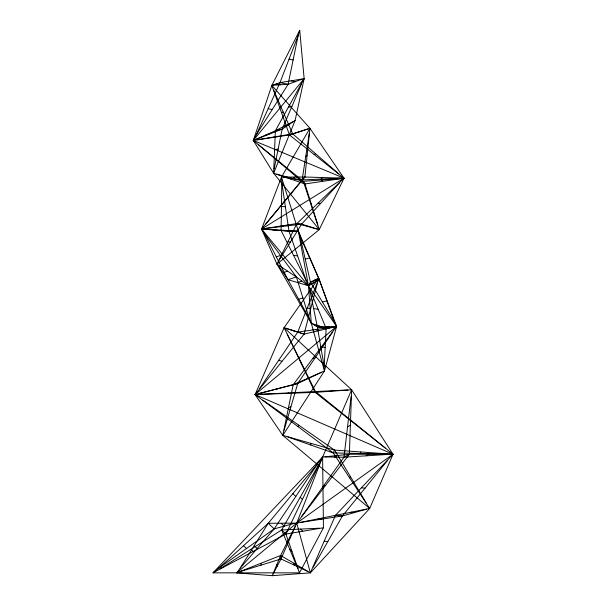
<?xml version="1.0" encoding="UTF-8"?>
<svg xmlns="http://www.w3.org/2000/svg" width="606" height="606" viewBox="0 0 606 606"><rect width="100%" height="100%" fill="white"/><g stroke="black" fill="none" stroke-linecap="round" stroke-linejoin="round"><path stroke-width="0.91" d="M324.46 370.948L324.187 366.615L326.134 328.369L306.166 280.517L281.078 230.447L281.82 182.482L281.464 177.111L309.924 128.298L271.844 85.423L299.728 30.3L304.144 78.659L295.107 120.503L273.624 173.218L319.256 229.613L276.972 264.133L311.31 323.331L324.46 370.948L282.82 435.381L369.69 508.464L310.355 572.844L272.208 575.7L236.726 572.844L240.173 568.163L268.231 523.281L317.476 463.969L322.619 457.068L351.624 389.787L284.085 327.702L318.688 278.154L298.349 231.151L281.464 177.111L304.886 177.013L344.011 178.187L319.256 229.613L296.91 223.538L261.58 229.03L276.972 264.133L296.387 276.957L308.515 286.047L336.603 326.445L324.46 370.948L293.168 384.757L255.096 394.559L282.82 435.381L334.542 450.084L393.021 454.265L369.69 508.464L296.713 523.13L268.231 523.281L218.804 568.163L212.979 572.844L299.462 572.844L323.43 527.765L322.619 457.068L349.367 454.265L393.021 454.265L351.624 389.787L315.09 392.37L255.096 394.559L284.085 327.702L304.068 334.141L336.603 326.445L318.688 278.154L310.401 282.078L308.515 286.047L311.31 323.331L326.134 328.369L336.603 326.445L334.429 321.892L310.401 282.078L300 236.128L298.349 231.151L261.58 229.03L281.464 177.111M272.208 575.7L281.002 558.967L296.713 523.13L349.367 454.265L351.624 389.787M273.624 173.218L275.374 130.76L304.144 78.659L279.957 82.651L271.844 85.423L253.293 140.433L273.624 173.218L304.977 183.966L344.011 178.187L309.924 128.298L289.463 134.949L253.293 140.433L256.368 134.737L288.092 84.317L298.152 35.618L299.728 30.3M311.31 323.331L309.401 318.832L296.387 276.957L264.64 233.961L261.58 229.03L304.886 177.013L309.924 128.298M301.705 516.395L343.988 457.227L351.124 396.377M265.776 223.978L302.129 179.937L309.28 133.312M282.82 435.381L293.168 384.757L336.603 326.445L255.096 394.559L333.247 452.932L369.69 508.464M274.139 168.892L282.184 129.108L301.606 83.787M284.085 327.702L315.393 391.537L393.021 454.265L296.713 523.13L236.726 572.844L280.631 555.482L310.355 572.844L335.466 515.305L393.021 454.265L255.096 394.559L304.068 334.141L318.688 278.154M284.085 430.252L297.72 383.477L332.489 332.209M288.1 393.332L288.251 392.915M301.144 363.252L301.296 362.835M385.242 448.039L315.09 392.37L315.393 391.537L347.98 389.999M331.535 391.188L331.687 390.772M350.162 420.2L350.313 419.784M256.368 134.737L279.957 82.651L298.152 35.618M323.43 527.765L285.896 534.075L212.979 572.844L322.619 457.068L296.713 523.13L310.355 572.844M259.679 388.416L297.766 332.088L316.908 283.653M273.071 573.852L280.631 555.482L295.122 526.538M298.114 426.594L298.758 425.17M310.59 444.963L311.234 443.539M287.933 436.994L333.247 452.932L334.542 450.084L262.974 400.255M360.176 453.462L360.82 452.038M349.677 477.854L350.321 476.422M299.462 572.844L285.896 534.075L322.619 457.068M276.972 264.133L296.91 223.538L344.011 178.187L289.463 134.949L271.844 85.423M220.061 568.761L281.661 529.992L318.733 464.56M313.219 567.118L342.466 515.933L387.613 460.401M279.199 260.103L301.621 224.129L339.542 182.754M240.173 568.163L274.185 528.879L317.476 463.969M304.144 78.659L253.293 140.433L304.977 183.966L319.256 229.613M305.704 156.628L307.083 155.166M292.903 178.588L294.274 177.134M283.669 177.247L302.129 179.937L304.886 177.013M283.956 201.957L285.328 200.495M321.051 179.073L322.422 177.619M218.804 568.163L274.185 528.879L294.16 523.425M298.349 231.151L308.515 286.047L261.58 229.03L344.011 178.187L253.293 140.433L282.184 129.108L295.107 120.503M309.151 285.532L319.324 279.767L300 236.128M347.556 426.806L350.245 425.321M334.504 457.083L337.194 455.598M325.021 456.932L343.988 457.227L349.367 454.265M366.191 455.818L368.872 454.341M322.846 486.807L325.536 485.33M255.846 139.38L275.374 130.76L293.471 121.442M293.168 384.757L297.72 383.477L321.559 372.266M273.064 85.226L288.092 84.317L302.136 79.144M281.616 112.633L283.214 112.08M273.268 137.388L274.866 136.835M289.463 134.949L308.037 128.904M298.75 131.926L300.349 131.373M314.09 154.379L315.696 153.818M276.291 256.83L280.51 255.459M283.214 272.624L287.441 271.253M278.487 265.549L287.933 279.699L296.387 276.957M297.41 282.487L301.636 281.116M298.667 299.266L302.894 297.894M241.135 571.284L281.002 558.967L307.401 571.284M312.832 358.487L315.105 357.843M307.363 378.508L309.636 377.871M276.147 389.135L278.427 388.499M288.63 407.505L290.903 406.868M300.94 522.38L342.466 515.933L366.615 509.176M259.133 393.514L297.72 383.477M305.197 259.103L309.666 257.951M314.355 280.252L318.817 279.101M310.401 282.078L319.324 279.767L334.429 321.892M309.772 283.805L314.241 282.654M322.415 301.985L326.876 300.834M288.494 107.277L291.895 106.451M284.426 126.101L287.827 125.275M275.374 130.76L282.184 129.108M265.61 135.07L269.019 134.244M274.753 149.826L278.162 149M257.073 139.827L292.668 133.835L338.716 173.808M285.767 328.247L297.766 332.088L333.035 327.111M265.352 228.507L301.621 224.129L317.256 229.038M276.677 174.164L303.303 181.33L340.027 178.634M343.988 457.227L388.385 454.417M261.11 394.294L315.393 391.537M297.894 568.761L281.661 529.992L319.468 528.19M302.129 179.937L339.966 178.217M312.355 323.763L317.385 326.899L335.118 326.566M263.921 229.204L288.971 231.144L297.016 231.113M333.247 452.932L387.105 453.992M281.449 206.464L285.396 206.813M289.047 230.78L292.993 231.128M281.078 230.447L288.971 231.144L306.166 280.517M272.503 229.825L276.45 230.174M293.622 255.482L297.569 255.83M361.54 487.853L365.039 488.171M351.041 512.244L354.54 512.555M335.466 515.305L342.466 515.933M318.203 518.842L321.703 519.16M324.339 541.211L327.838 541.529M318.226 203.146L320.582 203.442M296.91 223.538L301.621 224.129M307.083 226.288L309.439 226.583M281.131 226.023L283.487 226.318M288.055 241.817L290.41 242.12M313.613 308.552L317.991 309.287M326.248 326.732L330.626 327.467M314.87 325.331L319.248 326.066M309.84 290.206L317.385 326.899L326.134 328.369M320.786 346.753L325.164 347.496M289.054 59.138L293.122 59.971M291.047 80.901L295.114 81.734M279.957 82.651L288.092 84.317M276.51 83.939L280.578 84.772M268.163 108.694L272.23 109.527M264.64 233.961L287.933 279.699L306.886 285.274M307.34 307.871L310.492 308.893M315.4 329.596L318.551 330.626M291.766 330.164L294.917 331.194M297.766 332.088L304.068 334.141M278.722 360.252L281.873 361.274M258.383 144.652L303.303 181.33L304.977 183.966M292.849 493.625L295.834 496.42M281.192 523.357L284.176 526.152M268.231 523.281L274.185 528.879M254.202 545.726L257.179 548.521M243.514 545.726L246.49 548.521M300.197 497.276L302.318 499.321M300.561 529.091L302.682 531.136M281.661 529.992L285.896 534.075M289.774 549.377L291.895 551.415M250.861 549.377L252.982 551.415M318.301 278.434L319.324 279.767M321.665 179.982L322.506 181.3M310.522 203.124L311.363 204.442M280.843 162.991L281.676 164.309M289.994 177.747L290.827 179.065M334.542 450.084L366.107 502.768M287.933 279.699L309.401 318.832M287.199 334.126L315.09 392.37M273.768 90.317L292.668 133.835M303.303 181.33L317.749 224.917M317.385 326.899L324.187 366.615M281.82 182.482L288.971 231.144M294.016 563.383L294.205 565.125M287.88 541.014L288.062 542.756M280.631 555.482L281.002 558.967M276.851 564.671L277.04 566.413M260.883 563.383L261.072 565.125"/></g></svg>
